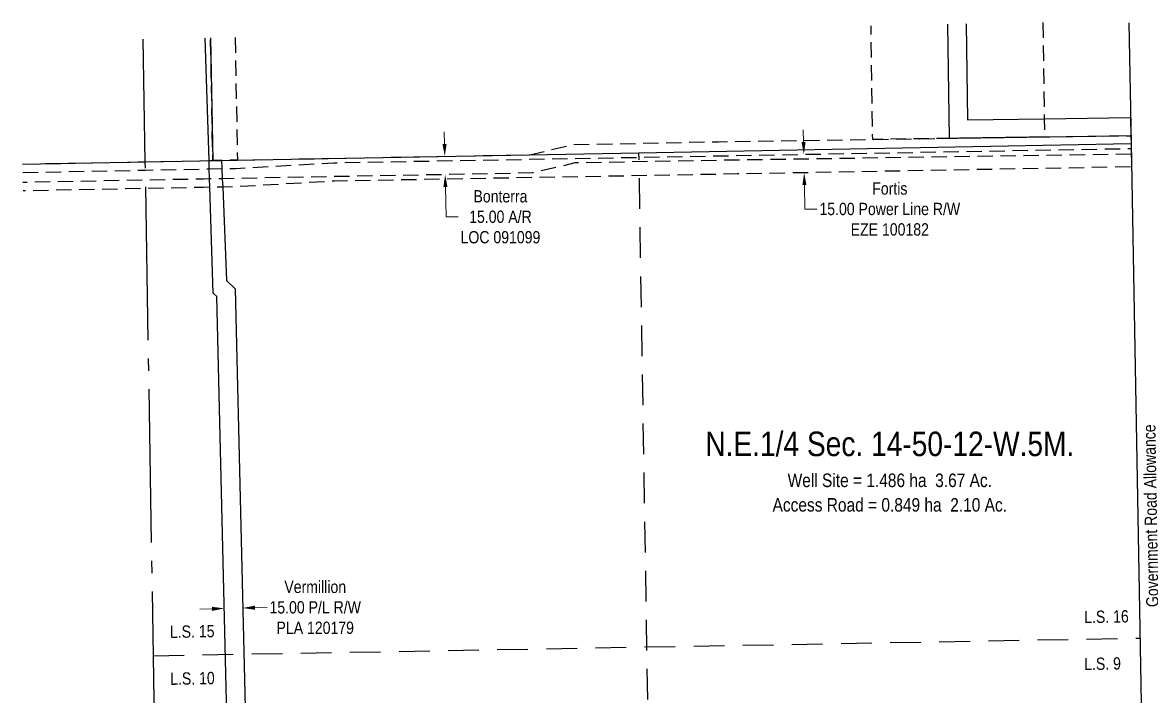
# Model space of a CAD drawing. Extents: x 588155 to 592103, y 5908046 to 5911035.
# Drawn here: x 590015 to 590934, y 5908667 to 5909217 of the extents above; entities that cross this region are included whole.
import ezdxf
from ezdxf.enums import TextEntityAlignment as Align

# ---------------------------------------------------------------- set-up
doc = ezdxf.new("R2010")
doc.units = 0
doc.header["$LTSCALE"] = 5
doc.header["$PDSIZE"] = 0.5
for name, pattern in [('foc-ACCESSROAD', [3.75, 2.5, -1.25]), ('foc-FLOWLINE', [3.75, 2.5, -1.25]), ('foc-LSD', [8, 5, -3]), ('foc-QUARTERLINE', [33, 25, -3, 2, -3])]:
    doc.linetypes.add(name, pattern=pattern)
doc.layers.get('Defpoints').update_dxf_attribs({"color": 9})
for name, color, linetype in [('C-RW', 13, 'Continuous'), ('C-SYMBOL', 7, 'Continuous'), ('C-WS', 13, 'foc-ACCESSROAD'), ('F-AR', 190, 'foc-ACCESSROAD'), ('F-EZE', 190, 'foc-FLOWLINE'), ('F-RW', 190, 'Continuous'), ('L-AREAREQUIRED', 7, 'Continuous'), ('L-AREAWORK', 5, 'Continuous'), ('L-QSEC', 8, 'foc-QUARTERLINE'), ('L-ROAD-T', 7, 'Continuous'), ('L-SEC', 7, 'Continuous'), ('L-SECTION-LSD', 7, 'foc-LSD')]:
    doc.layers.add(name, color=color, linetype=linetype)
for name, color, linetype, lineweight in [('F-AR-T', 190, 'Continuous', 9), ('F-EZE-T', 190, 'Continuous', 9), ('F-RW-T', 190, 'Continuous', 9)]:
    doc.layers.add(name, color=color, linetype=linetype, lineweight=lineweight)
doc.styles.add('100L', font='ARIALN.TTF', dxfattribs={"height": 11})
doc.styles.add('175L', font='ARIALN.TTF', dxfattribs={"height": 20})
doc.styles.add('80CG', font='ARIALN.TTF', dxfattribs={"height": 10})
doc.styles.add('80L', font='ARIALN.TTF', dxfattribs={"height": 10})
doc.dimstyles.new('Compass 5 000', dxfattribs={"dimscale": 5, "dimtxt": 9, "dimasz": 2, "dimexe": 0.2, "dimexo": 0.0625, "dimgap": 0.5, "dimtad": 0, "dimtih": 1, "dimtoh": 1, "dimzin": 0, "dimdsep": 46, "dimtxsty": '80CG', "dimcen": 0.1, "dimse1": 1, "dimse2": 1, "dimclrd": 256, "dimclrt": 256, "dimaunit": 1, "dimadec": 4, "dimazin": 0, "dimtfac": 0.06, "dimtofl": 0, "dimtmove": 0, "dimatfit": 1, "dimfxl": 0.2, "dimtolj": 1, "dimtzin": 0, "dimlwd": -1, "dimarcsym": 0})

# ---------------------------------------------------------------- blocks, each defined once
blk = doc.blocks.new('*D52')
at = {"layer": 'Defpoints', "color": 0, "transparency": 16777216}
for p in [(590359.99, 5909107.6), (590359.01, 5909092.64), (590360.29, 5909092.66)]:
    blk.add_point(p, dxfattribs=at)
at = {"layer": 'F-AR-T', "transparency": 16777216}
for p, q in [((590358.5, 5909117.57), (590358.3, 5909127.57)), ((590359.21, 5909082.64), (590359.71, 5909058.22)), ((590359.71, 5909058.22), (590369.71, 5909058.22))]:
    blk.add_line(p, q, dxfattribs=at)
for points in [[(590360.17, 5909117.6), (590356.83, 5909117.54), (590358.7, 5909107.57)], [(590360.88, 5909082.67), (590357.54, 5909082.61), (590359.01, 5909092.64)]]:
    blk.add_solid(points, dxfattribs=at)
at = {"layer": 'F-AR-T', "transparency": 16777216, "insert": (590404.02, 5909058.22), "char_height": 10, "attachment_point": 5, "style": '80CG'}
blk.add_mtext('\\A1;Bonterra\\P15.00 A/R\\PLOC 091099', dxfattribs=at)
blk = doc.blocks.new('*D55')
at = {"layer": 'Defpoints', "color": 0, "transparency": 16777216}
for p in [(590656.98, 5909109.27), (590651.32, 5909094.13), (590657.28, 5909094.25)]:
    blk.add_point(p, dxfattribs=at)
at = {"layer": 'F-EZE-T', "transparency": 16777216}
for p, q in [((590650.83, 5909119.15), (590650.63, 5909129.15)), ((590651.52, 5909084.13), (590651.91, 5909064.56)), ((590651.91, 5909064.56), (590661.91, 5909064.56))]:
    blk.add_line(p, q, dxfattribs=at)
for points in [[(590652.49, 5909119.18), (590649.16, 5909119.12), (590651.03, 5909109.15)], [(590653.19, 5909084.16), (590649.86, 5909084.1), (590651.32, 5909094.13)]]:
    blk.add_solid(points, dxfattribs=at)
at = {"layer": 'F-EZE-T', "transparency": 16777216, "insert": (590721.05, 5909064.56), "char_height": 10, "attachment_point": 5, "style": '80CG'}
blk.add_mtext('\\A1;Fortis\\P15.00 Power Line R/W\\PEZE 100182', dxfattribs=at)
blk = doc.blocks.new('*D58')
at = {"layer": 'Defpoints', "color": 0, "transparency": 16777216}
for p in [(590179.13, 5908739.04), (590194.12, 5908739.42), (590194.12, 5908739.36)]:
    blk.add_point(p, dxfattribs=at)
at = {"layer": 'F-RW-T', "transparency": 16777216}
for p, q in [((590169.14, 5908738.72), (590159.14, 5908738.47)), ((590204.12, 5908739.61), (590214.12, 5908739.87))]:
    blk.add_line(p, q, dxfattribs=at)
for points in [[(590169.1, 5908740.39), (590169.18, 5908737.05), (590179.14, 5908738.98)], [(590204.08, 5908741.28), (590204.16, 5908737.95), (590194.12, 5908739.36)]]:
    blk.add_solid(points, dxfattribs=at)
at = {"layer": 'F-RW-T', "transparency": 16777216, "insert": (590253.2, 5908739.87), "char_height": 10, "attachment_point": 5, "style": '80CG'}
blk.add_mtext('\\A1;Vermillion\\P15.00 P/L R/W^JPLA 120179', dxfattribs=at)

msp = doc.modelspace()

# ---------------------------------------------------------------- linework, layer by layer
at = {"layer": 'C-RW'}
msp.add_lwpolyline([(590783.184, 5909215.415), (590784.356, 5909137.226), (590846.843, 5909138.162), (590917.122, 5909139.216), (590917.39, 5909124.305), (590847.066, 5909123.28), (590769.587, 5909122.168), (590768.193, 5909215.138)], dxfattribs=at)
at = {"layer": 'C-WS', "flags": 128}
msp.add_lwpolyline([(590845.667, 5909216.572), (590846.843, 5909138.162), (590847.066, 5909123.28), (590769.587, 5909122.168), (590707.143, 5909121.274), (590705.753, 5909213.982)], dxfattribs=at)
at = {"layer": 'F-AR', "flags": 128}
for points in [[(590187.988, 5909204.398), (590189.846, 5909104.455), (590176.95, 5909104.217), (590169.81, 5909104.085), (590167.965, 5909204.027)], [(590014.905, 5909101.212), (590114.843, 5909103.072), (590161.885, 5909103.939), (590166.728, 5909104.028), (590169.81, 5909104.085), (590176.95, 5909104.217), (590189.846, 5909104.455), (590428.067, 5909108.853), (590462.701, 5909117.03), (590581.57, 5909119.481), (590917.39, 5909124.305), (590917.504, 5909117.93), (590917.576, 5909113.927), (590917.667, 5909109.305), (590596.731, 5909104.434), (590581.732, 5909104.245), (590464.576, 5909102.099), (590430.012, 5909093.957), (590177.564, 5909089.27), (590177.227, 5909089.264), (590167.195, 5909089.078), (590162.163, 5909088.984), (590115.089, 5909088.112), (590015.151, 5909086.257)]]:
    msp.add_lwpolyline(points, dxfattribs=at)
at = {"layer": 'F-EZE', "flags": 128}
msp.add_lwpolyline([(590015.018, 5909094.338), (590114.955, 5909096.273), (590162.011, 5909097.184), (590166.939, 5909097.28), (590177.227, 5909097.479), (590188.467, 5909097.696), (590268.303, 5909102.297), (590917.576, 5909113.927), (590917.667, 5909109.305), (590917.844, 5909098.936), (590596.85, 5909093.144), (590581.851, 5909092.875), (590268.869, 5909087.311), (590189.025, 5909082.711), (590177.842, 5909082.494), (590177.352, 5909082.484), (590167.408, 5909082.292), (590162.289, 5909082.193), (590115.201, 5909081.281), (590015.264, 5909079.346)], dxfattribs=at)
at = {"layer": 'F-RW'}
for points in [[(590243.915, 5908199.903), (590243.062, 5908254.151), (590242.826, 5908269.185), (590242.345, 5908299.838), (590240.26, 5908432.483), (590235.123, 5908440.871), (590233.308, 5908556.622), (590182.293, 5908606.043), (590173.1, 5908993.162), (590170.103, 5908996.063), (590167.408, 5909082.292), (590167.196, 5909089.078), (590166.94, 5909097.28), (590166.729, 5909104.028), (590163.606, 5909203.947)], [(590167.965, 5909204.027), (590169.81, 5909104.085), (590176.951, 5909104.216), (590177.227, 5909097.479), (590177.396, 5909089.267), (590177.842, 5909082.494), (590180.966, 5909006.416), (590187.943, 5908999.663), (590197.137, 5908612.539), (590248.392, 5908561.571), (590250.597, 5908439.744), (590253.127, 5908300.03), (590254.94, 5908199.942)]]:
    msp.add_lwpolyline(points, dxfattribs=at)
at = {"layer": 'L-QSEC'}
for p, q in [((590114.843, 5909103.072), (590113.136, 5909203.012)), ((590128.07, 5908297.889), (590114.843, 5909103.072))]:
    msp.add_line(p, q, dxfattribs=at)
at = {"layer": 'L-SEC'}
for p, q in [((590915.738, 5909216.476), (590917.504, 5909117.93)), ((590516.8, 5909110.512), (590917.504, 5909117.93)), ((590114.843, 5909103.072), (590516.8, 5909110.512)), ((590014.905, 5909101.217), (590114.843, 5909103.072))]:
    msp.add_line(p, q, dxfattribs=at)
msp.add_lwpolyline([(590917.504, 5909117.93), (590931.951, 5908311.897)], dxfattribs=at)
at = {"layer": 'L-SECTION-LSD', "flags": 128}
for points in [[(590529.768, 5908304.767), (590516.8, 5909110.512)], [(590121.456, 5908700.48), (590924.73, 5908714.792)]]:
    msp.add_lwpolyline(points, dxfattribs=at)

# ---------------------------------------------------------------- texts
at = {"layer": 'C-SYMBOL', "color": 3, "style": '175L'}
msp.add_text('N.E.1/4 Sec. 14-50-12-W.5M.', height=20, dxfattribs=at).set_placement((590721.044, 5908857.15), align=Align.BOTTOM_CENTER)
at = {"layer": 'L-AREAREQUIRED', "color": 5, "style": '100L'}
msp.add_text('Well Site = 1.486 ha  3.67 Ac.', height=11, dxfattribs=at).set_placement((590721.044, 5908834.65), align=Align.BOTTOM_CENTER)
at = {"layer": 'L-AREAWORK', "color": 5, "style": '100L'}
msp.add_text('Access Road = 0.849 ha  2.10 Ac.', height=11, dxfattribs=at).set_placement((590721.044, 5908814.65), align=Align.BOTTOM_CENTER)
at = {"layer": 'L-ROAD-T', "style": '80L'}
msp.add_text('Government Road Allowance', height=9.9955, rotation=91.006507, dxfattribs=at).set_placement((590933.583, 5908814.579), align=Align.MIDDLE_CENTER)

# ---------------------------------------------------------------- dimensions: what is measured, and where the dimension line sits
at = {"layer": 'F-AR-T', "color": 6}
dim = msp.add_linear_dim(base=(590359.007, 5909092.639), p1=(590359.988, 5909107.598), p2=(590360.293, 5909092.665), angle=271.16688, text='Bonterra\\P15.00 A/R\\PLOC 091099', dimstyle='Compass 5 000', dxfattribs=at)
dim.commit()
dim.dimension.update_dxf_attribs({"geometry": '*D52', "text_midpoint": (590404.023, 5909058.219), "dimtype": 161})
at = {"layer": 'F-EZE-T', "color": 6}
dim = msp.add_linear_dim(base=(590651.323, 5909094.127), p1=(590656.977, 5909109.27), p2=(590657.275, 5909094.245), angle=271.137012, text='Fortis\\P15.00 Power Line R/W\\PEZE 100182', dimstyle='Compass 5 000', dxfattribs=at)
dim.commit()
dim.dimension.update_dxf_attribs({"geometry": '*D55', "text_midpoint": (590721.051, 5909064.561), "dimtype": 161})

# ---------------------------------------------------------------- next in the draw order: texts
at = {"layer": 'L-SECTION-LSD', "attachment_point": 1, "rotation": 1.020687, "style": '100L', "bg_fill": 3, "box_fill_scale": 1.5, "bg_fill_color": 256, "bg_fill_transparency": 0}
for s, width, insert, char_height in [('L.S. 16', 36.94144, (590879.231, 5908736.995), 9.9955), ('\\pi1.8615;L.S. 15', 36.85945, (590132.932, 5908724.909), 9.99552), ('L.S. 9', 30.52728, (590879.231, 5908698.727), 9.9955), ('\\pi2.0447;L.S. 10', 36.95405, (590132.932, 5908686.641), 9.99552)]:
    msp.add_mtext_dynamic_manual_height_columns(s, width=width, gutter_width=55, heights=[0], dxfattribs=dict(at, insert=insert, char_height=char_height))

# ---------------------------------------------------------------- next in the draw order: dimensions: what is measured, and where the dimension line sits
at = {"layer": 'F-RW-T', "color": 6}
dim = msp.add_aligned_dim(p1=(590179.134, 5908739.041), p2=(590194.123, 5908739.424), distance=-0.065, text='Vermillion\\P15.00 P/L R/W^JPLA 120179', dimstyle='Compass 5 000', dxfattribs=at)
dim.commit()
dim.dimension.update_dxf_attribs({"geometry": '*D58', "text_midpoint": (590253.204, 5908739.87)})

doc.saveas('drawing.dxf')
